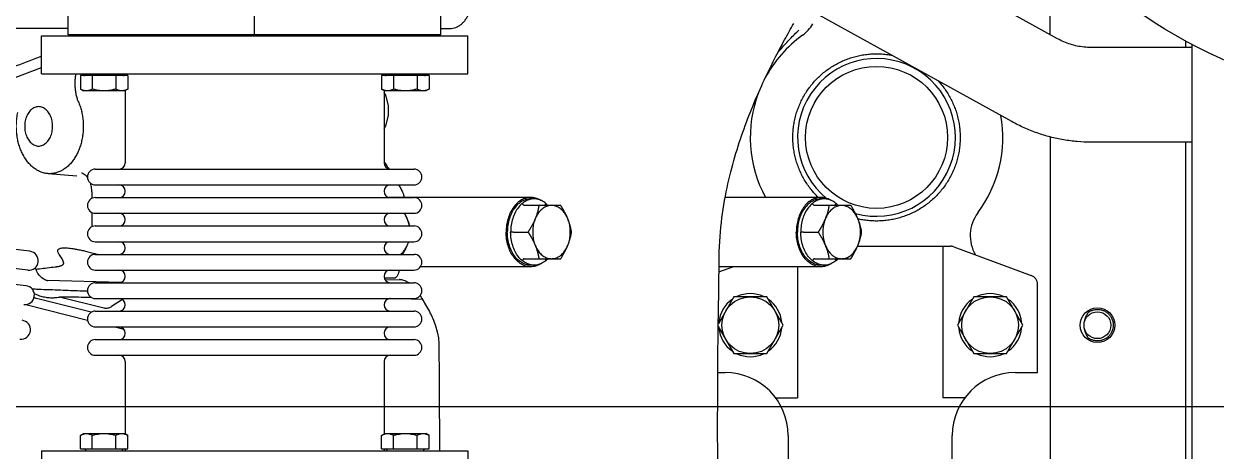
# Model space of a CAD drawing. Header units: millimetres. Extents: x 156850 to 204135, y 56350 to 74150.
# Drawn here: x 158149.8 to 158527.6, y 60518.1 to 60653.5 of the extents above; entities that cross this region are included whole.
import ezdxf

# ---------------------------------------------------------------- set-up
doc = ezdxf.new("R2010")
doc.units = ezdxf.units.MM
doc.header["$LTSCALE"] = 150
doc.layers.add('-----33 Equipment', color=5, linetype='Continuous')

# ---------------------------------------------------------------- blocks, each defined once
blk = doc.blocks.new('X-2F-PLAN$0$A$C73FA2420')
at = {"color": 0, "linetype": 'Continuous'}
for p, q in [((816.21, 1287.76), (832.06, 1426.86)), ((821.18, 1287.19), (837.03, 1426.29)), ((827.14, 1286.51), (842.99, 1425.61)), ((881.35, 1293.42), (885.37, 1282.81)), ((897.73, 1274.36), (897.73, 1291.56)), ((810.24, 1287.86), (805.34, 1268.28)), ((763.93, 1282.81), (751.93, 1282.81)), ((763.93, 1282.81), (763.93, 1147.81)), ((807.8, 1267.12), (811.92, 1283.6)), ((817.27, 1257.75), (817.85, 1281.07)), ((851.75, 1280.78), (851.08, 1271.63)), ((883.43, 1282.81), (895.43, 1282.81)), ((883.43, 1282.81), (883.43, 1147.81)), ((895.43, 1282.81), (895.43, 1147.81)), ((809.12, 1263.14), (812.62, 1277.15)), ((895.73, 1274.36), (910.73, 1274.36)), ((895.73, 1156.34), (895.73, 1274.36)), ((764.53, 1270.54), (768.8, 1270.54)), ((764.53, 1270.54), (764.53, 1255.53)), ((768.8, 1270.54), (769.38, 1269.54)), ((769.38, 1269.54), (769.38, 1256.54)), ((851.08, 1271.62), (851.08, 1271.62)), ((878.56, 1270.54), (877.98, 1269.54)), ((877.98, 1256.54), (877.98, 1269.54)), ((882.83, 1270.54), (878.56, 1270.54)), ((882.83, 1255.53), (882.83, 1270.54)), ((895.65, 1272.81), (895.43, 1272.81)), ((895.65, 1157.81), (895.65, 1272.81)), ((764.53, 1266.79), (768.8, 1266.79)), ((794.18, 1265.81), (794.18, 1164.81)), ((799.18, 1265.81), (799.18, 1164.81)), ((803.18, 1265.81), (803.18, 1164.81)), ((808.18, 1265.81), (808.18, 1164.81)), ((812.18, 1265.81), (812.18, 1164.81)), ((817.18, 1265.81), (817.18, 1164.81)), ((821.18, 1265.81), (821.18, 1164.81)), ((826.18, 1265.81), (826.18, 1164.81)), ((830.18, 1265.81), (830.18, 1164.81)), ((839.45, 1266.91), (834.92, 1266.91)), ((835.18, 1265.81), (835.18, 1164.81)), ((839.18, 1265.81), (839.18, 1164.81)), ((845.95, 1266.91), (843.92, 1266.91)), ((844.18, 1265.81), (844.18, 1164.81)), ((848.18, 1265.81), (848.18, 1164.81)), ((853.18, 1265.81), (853.18, 1164.81)), ((882.83, 1266.79), (878.56, 1266.79)), ((895.73, 1267.04), (895.65, 1267.04)), ((764.53, 1259.28), (768.8, 1259.28)), ((803.18, 1259.66), (802.46, 1256.77)), ((811.84, 1257.21), (809.6, 1260.62)), ((882.83, 1259.28), (878.56, 1259.28)), ((895.73, 1259.04), (895.65, 1259.04)), ((764.53, 1256.31), (763.93, 1256.31)), ((764.53, 1255.53), (768.8, 1255.53)), ((768.8, 1255.53), (769.38, 1256.54)), ((792.18, 1256.31), (769.25, 1256.31)), ((878.12, 1256.31), (855.18, 1256.31)), ((878.56, 1255.53), (877.98, 1256.54)), ((882.83, 1255.53), (878.56, 1255.53)), ((883.43, 1256.31), (882.83, 1256.31)), ((895.73, 1215.34), (910.73, 1215.34)), ((764.53, 1175.08), (768.8, 1175.08)), ((764.53, 1175.08), (764.53, 1160.07)), ((768.8, 1175.08), (769.38, 1174.08)), ((878.56, 1175.08), (877.98, 1174.08)), ((882.83, 1175.08), (878.56, 1175.08)), ((882.83, 1160.07), (882.83, 1175.08)), ((764.53, 1174.31), (763.93, 1174.31)), ((764.53, 1171.33), (768.8, 1171.33)), ((792.18, 1174.31), (769.25, 1174.31)), ((769.38, 1174.08), (769.38, 1161.08)), ((811.9, 1162.15), (812.16, 1172.52)), ((818.22, 1174.05), (818.08, 1168.42)), ((818.62, 1171.28), (818.62, 1173.13)), ((844.23, 1127.84), (844.23, 1172.75)), ((878.12, 1174.31), (855.18, 1174.31)), ((877.98, 1161.08), (877.98, 1174.08)), ((882.83, 1171.33), (878.56, 1171.33)), ((883.43, 1174.31), (882.83, 1174.31)), ((895.73, 1171.58), (895.65, 1171.58)), ((764.53, 1163.83), (768.8, 1163.83)), ((882.83, 1163.83), (878.56, 1163.83)), ((895.73, 1163.58), (895.65, 1163.58)), ((764.53, 1160.07), (768.8, 1160.07)), ((768.8, 1160.07), (769.38, 1161.08)), ((822.23, 1127.84), (822.23, 1162.79)), ((878.56, 1160.07), (877.98, 1161.08)), ((882.83, 1160.07), (878.56, 1160.07)), ((895.65, 1157.81), (895.43, 1157.81)), ((895.73, 1156.34), (910.73, 1156.34)), ((897.73, 1156.34), (897.73, 1153.47)), ((763.93, 1147.81), (751.93, 1147.81)), ((883.43, 1147.81), (895.43, 1147.81)), ((833.23, 1133.31), (833.23, 1128.68)), ((824.8, 1129.87), (824.8, 1118.35)), ((841.67, 1118.35), (841.67, 1129.87)), ((822.73, 1126.78), (822.73, 1127.84)), ((843.73, 1126.78), (843.73, 1127.84)), ((868.25, 975.43), (937.89, 1101.33)), ((788.73, 1068.54), (788.73, 1066.28)), ((803.28, 1068.41), (794.73, 1063.47)), ((812.73, 1063.47), (804.2, 1068.4)), ((820.61, 1068.2), (822.23, 1063.83)), ((822.23, 1035.91), (822.23, 1068.18)), ((844.23, 1035.91), (844.23, 1066.24)), ((794.73, 1063.47), (794.73, 1053.08)), ((812.73, 1053.08), (812.73, 1063.47)), ((780.73, 1050.28), (780.73, 1043.28)), ((794.73, 1053.08), (803.73, 1047.89)), ((803.73, 1047.89), (812.73, 1053.08)), ((768.73, 1046.28), (686.23, 1046.28)), ((822.23, 1043.28), (780.73, 1043.28)), ((833.23, 1041.38), (833.23, 1036.76)), ((822.73, 1034.85), (822.73, 1035.91)), ((824.8, 1037.94), (824.8, 1026.43)), ((841.67, 1026.43), (841.67, 1037.94)), ((843.73, 1034.85), (843.73, 1035.91)), ((828.73, 1024.3), (828.73, 994.82)), ((894.5, 960.91), (926.24, 1018.28)), ((603.73, 994.28), (768.73, 994.28)), ((828.73, 997.28), (780.73, 997.28)), ((780.73, 990.28), (780.73, 997.28)), ((828.55, 993.77), (819.46, 969.24)), ((803.73, 992.67), (794.73, 987.47)), ((812.73, 987.47), (803.73, 992.67)), ((794.73, 987.47), (794.73, 977.08)), ((812.73, 977.08), (812.73, 987.47)), ((794.73, 977.08), (803.73, 971.89)), ((803.73, 971.89), (812.73, 977.08)), ((788.73, 974.28), (788.73, 967.28)), ((788.73, 967.28), (816.65, 967.28)), ((863.39, 963.28), (510.73, 963.28)), ((895.81, 963.28), (927.49, 963.28)), ((799.62, 951.12), (799.03, 951.12)), ((808.43, 951.12), (807.85, 951.12)), ((861.73, 918.28), (861.73, 950.33)), ((891.73, 918.28), (891.73, 950.33)), ((510.73, 920.28), (861.73, 920.28)), ((689.84, 918.28), (892.73, 918.28)), ((891.73, 920.28), (893.79, 920.28))]:
    blk.add_line(p, q, dxfattribs=at)
for points in [[(817.85, 1281.07), (817.92, 1281.28), (818.03, 1281.55), (818.2, 1281.89), (818.42, 1282.27), (818.73, 1282.69), (819.11, 1283.13), (819.58, 1283.56), (820.13, 1283.97), (820.77, 1284.32), (821.35, 1284.56)], [(821.35, 1284.56), (821.6, 1284.66), (821.95, 1284.83)], [(817.79, 1280.84), (817.79, 1280.83), (817.79, 1280.84), (817.81, 1280.92), (817.85, 1281.07)], [(852.01, 1270.18), (851.97, 1270.07), (851.89, 1269.88), (851.76, 1269.63), (851.58, 1269.33), (851.33, 1269), (851.03, 1268.67), (850.67, 1268.34), (850.62, 1268.29)], [(852.02, 1270.22), (852.02, 1270.22), (852.01, 1270.18)], [(865.96, 1174.31), (866.91, 1173.77), (870.14, 1172.9), (873.39, 1172.91), (876.61, 1173.79), (877.52, 1174.31)], [(818.29, 1169.43), (818.29, 1169.43), (818.29, 1169.42), (818.28, 1169.37), (818.27, 1169.28), (818.25, 1169.15), (818.22, 1168.97), (818.16, 1168.74), (818.09, 1168.46), (817.99, 1168.13), (817.86, 1167.77), (817.69, 1167.36), (817.48, 1166.94), (817.23, 1166.5), (817.18, 1166.42)], [(813.1, 1162.88), (813.08, 1162.87), (812.63, 1162.59), (812.17, 1162.31), (811.7, 1162.03), (811.21, 1161.74), (810.71, 1161.45), (810.2, 1161.16), (809.68, 1160.87), (809.14, 1160.57), (808.59, 1160.27), (808.02, 1159.96), (807.44, 1159.66), (806.97, 1159.41)], [(796.98, 1156.91), (787.2, 1156.84), (778.37, 1156.8), (769.85, 1156.78), (763.93, 1156.78)], [(806.97, 1159.41), (805.36, 1158.65), (803.53, 1157.97), (801.64, 1157.45), (799.71, 1157.1), (797.77, 1156.93), (796.98, 1156.91)], [(718.73, 1068.14), (725, 1068.16), (731.36, 1068.23), (737.94, 1068.33), (745.04, 1068.44), (752.95, 1068.54), (761.77, 1068.6), (771.29, 1068.62), (781.39, 1068.59), (791.99, 1068.52), (802.99, 1068.41), (814.29, 1068.28), (825.64, 1068.14)], [(825.64, 1068.14), (827.12, 1068.11), (828.69, 1068.05), (830.25, 1067.97), (831.78, 1067.87), (833.29, 1067.75), (834.78, 1067.61), (836.25, 1067.45), (837.7, 1067.27), (839.13, 1067.08), (840.54, 1066.87), (841.92, 1066.65), (843.29, 1066.42), (844.63, 1066.17), (845.95, 1065.91), (847.26, 1065.64), (848.54, 1065.36), (849.81, 1065.07), (851.05, 1064.77), (852.29, 1064.47), (853.5, 1064.15), (854.7, 1063.83), (855.88, 1063.5), (857.05, 1063.16), (858.21, 1062.82), (859.35, 1062.47), (860.47, 1062.12), (861.59, 1061.76), (862.69, 1061.39), (863.78, 1061.02), (864.86, 1060.65), (865.92, 1060.27), (866.98, 1059.88), (868.02, 1059.5), (869.05, 1059.11), (870.07, 1058.71), (871.07, 1058.32), (872.07, 1057.92), (873.05, 1057.52), (874.03, 1057.12), (874.99, 1056.71), (875.94, 1056.31), (876.88, 1055.9), (877.81, 1055.49), (878.73, 1055.08), (879.64, 1054.67), (880.53, 1054.26), (881.42, 1053.85), (882.3, 1053.44), (883.16, 1053.03), (884.02, 1052.61), (884.87, 1052.2), (885.7, 1051.79), (886.53, 1051.38), (887.34, 1050.98), (888.14, 1050.57), (888.93, 1050.17), (889.71, 1049.77), (890.48, 1049.37), (891.23, 1048.97), (891.97, 1048.58), (892.69, 1048.2), (893.41, 1047.81), (894.11, 1047.44), (894.8, 1047.06), (895.47, 1046.69), (896.14, 1046.32), (896.79, 1045.96), (897.44, 1045.6), (898.07, 1045.24), (898.7, 1044.88), (899.32, 1044.53)]]:
    blk.add_lwpolyline(points, dxfattribs=at)
for centre, radius in [((803.73, 1058.28), 9), ((863.23, 1018.28), 22.5), ((1038.73, 841.29), 165.1), ((803.73, 982.28), 9), ((803.73, 948.28), 5.5), ((803.73, 948.28), 4.26)]:
    blk.add_circle(centre, radius, dxfattribs=at)
for centre, radius, start, end in [((802.3, 1289.34), 3, 173.5, 353.5), ((813.23, 1288.1), 3, 173.5, 353.5), ((824.16, 1286.85), 3, 173.5, 353.5), ((763.93, 1269.39), 0.6, 270, 0), ((883.43, 1269.39), 0.6, 180, 270), ((796.68, 1265.81), 2.5, 0, 180), ((805.68, 1265.81), 2.5, 0, 180), ((814.68, 1265.81), 2.5, 0, 180), ((823.68, 1265.81), 2.5, 0, 180), ((832.68, 1265.81), 2.5, 0, 180), ((841.68, 1265.81), 2.5, 0, 180), ((850.68, 1265.81), 2.5, 0, 180), ((898.55, 1268.31), 2.9, 180, 192.9162), ((792.18, 1258.31), 2, 270, 0), ((801.18, 1258.31), 2, 180, 0), ((810.18, 1258.31), 2, 180, 0), ((819.18, 1258.31), 2, 180, 0), ((828.18, 1258.31), 2, 180, 0), ((837.18, 1258.31), 2, 180, 0), ((846.18, 1258.31), 2, 180, 0), ((855.18, 1258.31), 2, 180, 270), ((763.93, 1256.69), 0.6, 0, 90), ((883.43, 1256.69), 0.6, 90, 180), ((763.93, 1173.93), 0.6, 270, 0), ((792.18, 1172.31), 2, 0, 90), ((801.18, 1172.31), 2, 0, 180), ((810.18, 1172.31), 2, 0, 180), ((819.18, 1172.31), 2, 0, 180), ((828.18, 1172.31), 2, 0, 180), ((837.18, 1172.31), 2, 0, 180), ((846.18, 1172.31), 2, 0, 180), ((855.18, 1172.31), 2, 90, 180), ((883.43, 1173.93), 0.6, 180, 270), ((796.68, 1164.81), 2.5, 180, 0), ((805.68, 1164.81), 2.5, 180, 0), ((814.68, 1164.81), 2.5, 180, 0), ((823.68, 1164.81), 2.5, 180, 0), ((832.68, 1164.81), 2.5, 180, 0), ((841.68, 1164.81), 2.5, 180, 0), ((850.68, 1164.81), 2.5, 180, 0), ((763.93, 1161.23), 0.6, 0, 90), ((883.43, 1161.23), 0.6, 90, 180), ((898.55, 1162.31), 2.9, 167.0838, 180), ((768.73, 1066.28), 20, 270, 0), ((803.73, 1058.28), 10, 95.1643, 144.9111), ((803.73, 1058.28), 10, 35.0889, 84.8357), ((803.73, 1058.28), 10, 155.0889, 204.9111), ((803.73, 1058.28), 10, 335.0889, 24.9111), ((863.23, 1018.28), 40, 69.1717, 118.3685), ((803.73, 1058.28), 10, 215.0889, 264.8357), ((803.73, 1058.28), 10, 275.1643, 324.9111), ((863.23, 1018.28), 40, 35.9117, 61.8733), ((863.23, 1018.28), 25, 164.454, 140.7462), ((905.35, 1048.78), 12, 215.9117, 239.3426), ((768.73, 974.28), 20, 0, 90), ((825.73, 994.82), 3, 339.6769, 0), ((803.73, 982.28), 10, 95.1643, 144.9111), ((803.73, 982.28), 10, 35.0889, 84.8357), ((803.73, 982.28), 10, 155.0889, 204.9111), ((803.73, 982.28), 10, 335.0889, 24.9111), ((832.13, 976.6), 12, 53.264, 120.7086), ((863.23, 1018.28), 40, 233.264, 279.9779), ((803.73, 982.28), 10, 215.0889, 264.8357), ((803.73, 982.28), 10, 275.1643, 324.9111), ((816.65, 970.28), 3, 270, 339.6769)]:
    blk.add_arc(centre, radius, start, end, dxfattribs=at)
for points, start_tangent, end_tangent in [([(888.94, 1282.81), (888.31, 1284.46), (885.07, 1293)], (-0.354904, 0.934903), (-0.35491, 0.934901)), ([(851.75, 1280.78), (851.79, 1281.17), (852.03, 1282.33), (852.46, 1283.47), (853.05, 1284.57), (853.82, 1285.61), (854.74, 1286.59), (855.81, 1287.49), (857.02, 1288.3), (858.34, 1289.01), (859.77, 1289.61), (861.29, 1290.1), (862.87, 1290.47), (864.5, 1290.71), (866.15, 1290.82), (867.82, 1290.8), (869.47, 1290.65), (871.08, 1290.37)], (0.073977, 0.99726), (0.977809, -0.209498)), ([(811.92, 1283.6), (812.19, 1284.49), (812.49, 1285.2)], (0.242443, 0.970166), (0.422724, 0.906258)), ([(813.69, 1285.15), (813.64, 1285.01), (813.06, 1283.48), (812.67, 1281.91), (812.47, 1280.33), (812.43, 1279.38)], (-0.408891, -0.912583), (-0.000008, -1)), ([(815.24, 1285.88), (815.16, 1283.93), (815.02, 1280.21), (814.89, 1276.78), (814.77, 1273.62), (814.66, 1270.69), (814.56, 1268.29)], (-0.036854, -0.999321), (-0.040096, -0.999196)), ([(821.47, 1284.61), (821.47, 1284.58)], (0.13967, -0.990198), (0.139524, -0.990219)), ([(821.47, 1284.58), (821.62, 1283.5)], (0.139524, -0.990219), (0.134418, -0.990925)), ([(866.73, 1288.17), (865.84, 1288.13), (864.97, 1288), (864.14, 1287.77), (863.35, 1287.47), (862.64, 1287.09), (862.01, 1286.65), (861.48, 1286.14), (861.05, 1285.59), (860.74, 1285), (860.55, 1284.38), (860.48, 1283.75)], (-1, 0), (0, -1)), ([(872.98, 1283.75), (872.92, 1284.38), (872.73, 1285), (872.42, 1285.59), (871.99, 1286.14), (871.46, 1286.65), (870.83, 1287.09), (870.11, 1287.47), (869.33, 1287.77), (868.49, 1288), (867.62, 1288.13), (866.73, 1288.17)], (0, 1), (-1, 0)), ([(821.62, 1283.5), (821.92, 1281.08), (822.2, 1278.56)], (0.134418, -0.990925), (0.103465, -0.994633)), ([(855.15, 1273.48), (854.16, 1274.44), (853.33, 1275.46), (852.67, 1276.54), (852.18, 1277.66), (851.87, 1278.82), (851.74, 1279.99), (851.75, 1280.78)], (-0.757612, 0.652705), (0.073977, 0.99726)), ([(860.48, 1283.75), (860.55, 1283.13), (860.74, 1282.51), (861.05, 1281.92), (861.48, 1281.37), (862.01, 1280.86), (862.64, 1280.41), (863.35, 1280.04), (864.14, 1279.73), (864.97, 1279.51), (865.84, 1279.38), (866.73, 1279.34)], (0, -1), (1, 0)), ([(866.73, 1279.34), (867.62, 1279.38), (868.49, 1279.51), (869.33, 1279.73), (870.11, 1280.04), (870.83, 1280.41), (871.46, 1280.86), (871.99, 1281.37), (872.42, 1281.92), (872.73, 1282.51), (872.92, 1283.13), (872.98, 1283.75)], (1, 0), (0, 1)), ([(812.43, 1279.38), (812.45, 1278.74), (812.62, 1277.15)], (-0.000008, -1), (0.163878, -0.986481)), ([(812.52, 1267.03), (812.52, 1267.28), (812.55, 1270.29), (812.58, 1273.57), (812.62, 1277.15)], (0.008434, 0.999964), (0.010664, 0.999943)), ([(822.2, 1278.56), (822.24, 1278.24), (822.28, 1277.95), (822.32, 1277.67), (822.37, 1277.41), (822.43, 1277.16), (822.49, 1276.93), (822.56, 1276.72), (822.64, 1276.53), (822.72, 1276.37), (822.8, 1276.23), (822.89, 1276.11), (822.99, 1276), (823.1, 1275.92), (823.21, 1275.86), (823.33, 1275.82), (823.44, 1275.81), (823.55, 1275.82), (823.67, 1275.84)], (0.103465, -0.994633), (0.964269, 0.264925)), ([(823.67, 1275.84), (824.38, 1276.11), (825.05, 1276.5), (825.68, 1276.93), (826.28, 1277.34), (826.8, 1277.61)], (0.964269, 0.264924), (0.926994, 0.375077)), ([(826.8, 1277.61), (827.24, 1277.71), (827.58, 1277.63), (827.84, 1277.41), (828.03, 1277.05), (828.15, 1276.58), (828.22, 1276), (828.23, 1275.5)], (0.926995, 0.375074), (-0.000409, -1)), ([(828.23, 1275.5), (828.23, 1275.33), (828.2, 1274.6), (828.12, 1273.78), (827.99, 1272.87)], (-0.000409, -1), (-0.152708, -0.988271)), ([(874.27, 1271.05), (872.82, 1270.52), (871.3, 1270.12), (869.73, 1269.83), (868.12, 1269.66), (866.5, 1269.61), (864.88, 1269.69), (863.29, 1269.9), (861.73, 1270.22), (860.23, 1270.66), (858.81, 1271.21), (857.48, 1271.87), (856.26, 1272.63), (855.15, 1273.48)], (-0.925081, -0.37977), (-0.75884, 0.651277)), ([(768.8, 1270.54), (769.05, 1270.06), (769.24, 1269.59)], (0.5, -0.866025), (0.300903, -0.953655)), ([(769.24, 1269.59), (769.26, 1269.51)], (0.300903, -0.953655), (0.277916, -0.960605)), ([(769.26, 1269.51), (769.35, 1269.13), (769.38, 1268.67)], (0.277916, -0.960605), (0, -1)), ([(827.99, 1272.87), (827.81, 1271.8), (827.57, 1270.6), (827.27, 1269.25), (826.9, 1267.75), (826.47, 1266.11), (826.38, 1265.75)], (-0.152708, -0.988271), (-0.260573, -0.965454)), ([(852, 1270.15), (852, 1270.21)], (0.110353, 0.993892), (0.074014, 0.997257)), ([(874.27, 1271.05), (875.49, 1271.49), (876.78, 1271.82), (878.12, 1272.05), (879.48, 1272.17), (880.86, 1272.18), (882.23, 1272.08), (883.43, 1271.9)], (0.925081, 0.37977), (0.98206, -0.188569)), ([(877.98, 1268.67), (878.02, 1269.13), (878.13, 1269.59), (878.31, 1270.06), (878.56, 1270.54)], (0, 1), (0.5, 0.866025)), ([(769.38, 1268.67), (769.35, 1268.21), (769.24, 1267.74), (769.05, 1267.27), (768.8, 1266.79)], (0, -1), (-0.5, -0.866025)), ([(768.8, 1266.79), (769.05, 1265.83), (769.24, 1264.88), (769.35, 1263.96), (769.38, 1263.04)], (0.27735, -0.960769), (0, -1)), ([(826.38, 1265.75), (826.19, 1265.05)], (-0.260573, -0.965454), (-0.265068, -0.96423)), ([(845.95, 1266.91), (846.76, 1266.95), (847.56, 1267.05), (848.32, 1267.21), (848.71, 1267.32)], (1, 0), (0.954607, 0.297869)), ([(878.56, 1266.79), (878.31, 1267.27), (878.13, 1267.74), (878.02, 1268.21), (877.98, 1268.67)], (-0.5, 0.866025), (0, 1)), ([(877.98, 1263.04), (878.02, 1263.96), (878.13, 1264.88), (878.31, 1265.83), (878.56, 1266.79)], (0, 1), (0.27735, 0.960769)), ([(769.38, 1263.04), (769.35, 1262.11), (769.24, 1261.19), (769.05, 1260.25), (768.8, 1259.28)], (0, -1), (-0.27735, -0.960769)), ([(809.03, 1262.48), (809.04, 1262.63), (809.12, 1263.14)], (0.025549, 0.999674), (0.241955, 0.970288)), ([(809.6, 1260.62), (809.33, 1261.1), (809.14, 1261.6), (809.05, 1262.11), (809.03, 1262.48)], (-0.550527, 0.834817), (0.025549, 0.999674)), ([(878.56, 1259.28), (878.31, 1260.25), (878.13, 1261.19), (878.02, 1262.11), (877.98, 1263.04)], (-0.27735, 0.960769), (0, 1)), ([(768.8, 1259.28), (769.05, 1258.8), (769.24, 1258.33), (769.35, 1257.87), (769.38, 1257.41)], (0.5, -0.866025), (0, -1)), ([(877.98, 1257.41), (878.02, 1257.87), (878.13, 1258.33), (878.31, 1258.8), (878.56, 1259.28)], (0, 1), (0.5, 0.866025)), ([(769.38, 1257.41), (769.35, 1256.95), (769.24, 1256.48), (769.05, 1256.01), (768.8, 1255.53)], (0, -1), (-0.5, -0.866025)), ([(878.11, 1256.57), (878.02, 1256.95), (877.98, 1257.41)], (-0.277916, 0.960605), (0, 1)), ([(878.13, 1256.48), (878.11, 1256.57)], (-0.300903, 0.953655), (-0.277916, 0.960605)), ([(878.56, 1255.53), (878.31, 1256.01), (878.13, 1256.48)], (-0.5, 0.866025), (-0.300903, 0.953655)), ([(768.8, 1175.08), (769.05, 1174.6), (769.24, 1174.13)], (0.5, -0.866025), (0.300903, -0.953655)), ([(877.98, 1173.21), (878.02, 1173.67), (878.13, 1174.13), (878.31, 1174.6), (878.56, 1175.08)], (0, 1), (0.5, 0.866025)), ([(769.38, 1173.21), (769.35, 1172.75), (769.24, 1172.28), (769.05, 1171.81), (768.8, 1171.33)], (0, -1), (-0.5, -0.866025)), ([(768.8, 1171.33), (769.05, 1170.37), (769.24, 1169.42), (769.35, 1168.5), (769.38, 1167.58)], (0.27735, -0.960769), (0, -1)), ([(769.24, 1174.13), (769.26, 1174.05)], (0.300903, -0.953655), (0.277916, -0.960605)), ([(769.26, 1174.05), (769.35, 1173.67), (769.38, 1173.21)], (0.277916, -0.960605), (0, -1)), ([(818.62, 1173.13), (818.62, 1173.25), (818.62, 1173.39), (818.62, 1173.54), (818.62, 1173.69), (818.62, 1173.85), (818.62, 1174), (818.63, 1174.14), (818.63, 1174.22)], (-0.001458, 0.999999), (0.022881, 0.999738)), ([(819.68, 1169.96), (819.42, 1170.09), (819.19, 1170.25), (818.99, 1170.43), (818.83, 1170.63), (818.71, 1170.84), (818.64, 1171.06), (818.62, 1171.28)], (-0.914899, 0.403682), (-0.001458, 0.999999)), ([(853.85, 1173.22), (853.27, 1172.85)], (-0.844087, -0.536206), (-0.844004, -0.536337)), ([(855.23, 1174.12), (854.55, 1173.67), (853.85, 1173.22)], (-0.832015, -0.554753), (-0.844088, -0.536204)), ([(855.29, 1174.16), (855.23, 1174.12)], (-0.831568, -0.555423), (-0.832015, -0.554753)), ([(855.51, 1174.31), (855.29, 1174.16)], (-0.829831, -0.558015), (-0.831568, -0.555423)), ([(878.56, 1171.33), (878.31, 1171.81), (878.13, 1172.28), (878.02, 1172.75), (877.98, 1173.21)], (-0.5, 0.866025), (0, 1)), ([(877.98, 1167.58), (878.02, 1168.5), (878.13, 1169.42), (878.31, 1170.37), (878.56, 1171.33)], (0, 1), (0.27735, 0.960769)), ([(769.38, 1167.58), (769.35, 1166.66), (769.24, 1165.73), (769.05, 1164.79), (768.8, 1163.83)], (0, -1), (-0.27735, -0.960769)), ([(821.18, 1169.57), (820.78, 1169.63), (820.37, 1169.72), (820.01, 1169.83), (819.68, 1169.96)], (-0.993874, 0.110518), (-0.914899, 0.403682)), ([(826.17, 1169.09), (826.31, 1168.92), (827.11, 1168.11), (828.09, 1167.42), (829.23, 1166.85)], (0.600786, -0.79941), (0.92582, -0.377964)), ([(826.18, 1168.4), (826.25, 1168.36), (827.26, 1167.79), (828.25, 1167.28), (829.23, 1166.85)], (0.858176, -0.513356), (0.92582, -0.377964)), ([(837.23, 1166.85), (838.37, 1167.41), (839.19, 1167.98)], (0.92582, 0.377964), (0.7848, 0.619749)), ([(837.23, 1166.85), (838.22, 1167.28), (839.18, 1167.77)], (0.92582, 0.377964), (0.88138, 0.472409)), ([(845.93, 1168.47), (845.46, 1168.27), (844.99, 1168.11), (844.51, 1168), (844.23, 1167.95)], (-0.90279, -0.430081), (-0.990318, -0.13882)), ([(848.18, 1169.69), (847.02, 1169.03), (845.93, 1168.47)], (-0.863247, -0.504781), (-0.90272, -0.430229)), ([(878.56, 1163.83), (878.31, 1164.79), (878.13, 1165.73), (878.02, 1166.66), (877.98, 1167.58)], (-0.27735, 0.960769), (0, 1)), ([(768.8, 1163.83), (769.05, 1163.34), (769.24, 1162.87), (769.35, 1162.41), (769.38, 1161.95)], (0.5, -0.866025), (0, -1)), ([(829.23, 1166.85), (830.18, 1166.49)], (0.92582, -0.377964), (0.945548, -0.325484)), ([(829.23, 1166.85), (830.18, 1166.52)], (0.92582, -0.377964), (0.959892, -0.280369)), ([(835.18, 1166.15), (835.26, 1166.17), (836.25, 1166.48), (837.23, 1166.85)], (0.964321, 0.264735), (0.92582, 0.377964)), ([(835.19, 1166.26), (835.97, 1166.43), (837.23, 1166.85)], (0.984512, 0.175319), (0.92582, 0.377964)), ([(877.98, 1161.95), (878.02, 1162.41), (878.13, 1162.87), (878.31, 1163.34), (878.56, 1163.83)], (0, 1), (0.5, 0.866025)), ([(769.38, 1161.95), (769.35, 1161.49), (769.24, 1161.03), (769.05, 1160.55), (768.8, 1160.07)], (0, -1), (-0.5, -0.866025)), ([(878.11, 1161.11), (878.02, 1161.49), (877.98, 1161.95)], (-0.277916, 0.960605), (0, 1)), ([(878.13, 1161.03), (878.11, 1161.11)], (-0.300903, 0.953655), (-0.277916, 0.960605)), ([(878.56, 1160.07), (878.31, 1160.55), (878.13, 1161.03)], (-0.5, 0.866025), (-0.300903, 0.953655)), ([(897.73, 1153.47), (897.82, 1152.54), (898.07, 1151.62), (898.49, 1150.74), (899.07, 1149.9), (899.8, 1149.13), (900.66, 1148.43), (901.65, 1147.81), (902.73, 1147.29), (903.91, 1146.88), (905.14, 1146.58), (905.96, 1146.45)], (0, -1), (0.991814, -0.127695)), ([(822.23, 1127.84), (822.45, 1129.36), (823.07, 1130.81), (824.09, 1132.16), (825.46, 1133.34), (827.12, 1134.31), (829.02, 1135.02), (831.09, 1135.47), (833.23, 1135.62)], (0, 1), (1, 0)), ([(822.73, 1127.84), (822.79, 1128.61), (823.25, 1130.13), (824.14, 1131.55), (825.43, 1132.81), (827.06, 1133.84), (828.96, 1134.62), (831.05, 1135.1), (833.23, 1135.26)], (0, 1), (1, 0)), ([(822.83, 1127.8), (823.25, 1129.07), (824.14, 1130.49), (825.43, 1131.75), (827.06, 1132.78), (828.96, 1133.56), (831.05, 1134.04), (833.23, 1134.2)], (0.1942, 0.980962), (1, 0)), ([(844.23, 1127.84), (844.02, 1129.36), (843.4, 1130.81), (842.38, 1132.16), (841.01, 1133.34), (839.35, 1134.31), (837.44, 1135.02), (835.38, 1135.47), (833.23, 1135.62)], (0, 1), (-1, 0)), ([(843.73, 1127.84), (843.68, 1128.61), (843.22, 1130.13), (842.33, 1131.55), (841.04, 1132.81), (839.41, 1133.84), (837.5, 1134.62), (835.42, 1135.1), (833.23, 1135.26)], (0, 1), (-1, 0)), ([(843.63, 1127.8), (843.22, 1129.07), (842.33, 1130.49), (841.04, 1131.75), (839.41, 1132.78), (837.5, 1133.56), (835.42, 1134.04), (833.23, 1134.2)], (-0.1942, 0.980962), (-1, 0)), ([(833.23, 1133.31), (833.23, 1133.49), (833.23, 1133.7), (833.23, 1133.9), (833.23, 1134.07)], (0, 1), (0, 1)), ([(824.8, 1129.87), (824.76, 1130.03), (824.64, 1130.19), (824.48, 1130.33), (824.3, 1130.42)], (0, 1), (-0.92582, 0.377964)), ([(841.67, 1129.87), (841.71, 1130.03), (841.83, 1130.19), (841.99, 1130.33), (842.17, 1130.42)], (0, 1), (0.92582, 0.377964)), ([(823.16, 1124.71), (823.07, 1124.86), (822.45, 1126.32), (822.23, 1127.84)], (-0.527024, 0.84985), (0, 1)), ([(822.73, 1126.78), (822.79, 1127.55), (822.83, 1127.8)], (0, 1), (0.1942, 0.980962)), ([(823.15, 1124.71), (822.79, 1126), (822.73, 1126.78)], (-0.378535, 0.925587), (0, 1)), ([(829.02, 1126.43), (827.6, 1125.7), (826.41, 1124.77), (825.53, 1123.69), (824.98, 1122.5), (824.8, 1121.26)], (-0.92582, -0.377964), (0, -1)), ([(829.02, 1126.43), (827.98, 1126.04), (826.93, 1125.71), (825.87, 1125.45), (824.8, 1125.24)], (-0.92582, -0.377964), (-0.985438, -0.170033)), ([(833.23, 1128.68), (832.17, 1128.02), (831.11, 1127.42), (830.06, 1126.88), (829.02, 1126.43)], (-0.84076, -0.541408), (-0.92582, -0.377964)), ([(837.45, 1126.43), (835.84, 1126.93), (834.12, 1127.19), (832.35, 1127.19), (830.63, 1126.93), (829.02, 1126.43)], (-0.92582, 0.377964), (-0.92582, -0.377964)), ([(837.45, 1126.43), (836.41, 1126.88), (835.36, 1127.42), (834.3, 1128.02), (833.23, 1128.68)], (-0.92582, 0.377964), (-0.84076, 0.541408)), ([(841.67, 1121.26), (841.48, 1122.5), (840.94, 1123.69), (840.06, 1124.77), (838.88, 1125.69), (837.45, 1126.43)], (0, 1), (-0.92582, 0.377964)), ([(841.67, 1125.24), (840.6, 1125.45), (839.54, 1125.71), (838.49, 1126.04), (837.45, 1126.43)], (-0.985438, 0.170033), (-0.92582, 0.377964)), ([(843.31, 1124.71), (843.4, 1124.86), (844.02, 1126.32), (844.23, 1127.84)], (0.527024, 0.84985), (0, 1)), ([(843.32, 1124.71), (843.68, 1126), (843.73, 1126.78)], (0.378535, 0.925587), (0, 1)), ([(843.73, 1126.78), (843.68, 1127.55), (843.63, 1127.8)], (0, 1), (-0.1942, 0.980962)), ([(824.18, 1123.01), (824.14, 1123.06), (823.25, 1124.48), (823.15, 1124.71)], (-0.639571, 0.768732), (-0.378535, 0.925587)), ([(824.35, 1122.82), (824.18, 1123.01)], (-0.664574, 0.747223), (-0.639571, 0.768732)), ([(824.48, 1123.18), (824.3, 1123.13)], (-0.989806, -0.142419), (-0.92582, -0.377964)), ([(824.77, 1122.39), (824.35, 1122.82)], (-0.719955, 0.694021), (-0.664574, 0.747223)), ([(824.68, 1123.16), (824.64, 1123.18), (824.48, 1123.18)], (-0.926496, 0.376304), (-0.989806, -0.142419)), ([(824.8, 1122.98), (824.76, 1123.11), (824.68, 1123.16)], (0, 1), (-0.926496, 0.376304)), ([(841.67, 1122.98), (841.71, 1123.11), (841.79, 1123.16)], (0, 1), (0.926936, 0.375219)), ([(841.7, 1122.39), (842.12, 1122.82)], (0.719955, 0.694021), (0.664539, 0.747253)), ([(841.79, 1123.16), (841.83, 1123.18), (841.99, 1123.18)], (0.926936, 0.375219), (0.989806, -0.142419)), ([(841.99, 1123.18), (842.17, 1123.13)], (0.989806, -0.142419), (0.92582, -0.377964)), ([(842.12, 1122.82), (842.28, 1123.01)], (0.664539, 0.747253), (0.639571, 0.768732)), ([(842.28, 1123.01), (842.33, 1123.06), (843.22, 1124.48), (843.32, 1124.71)], (0.639571, 0.768732), (0.378535, 0.925587)), ([(824.8, 1121.26), (824.99, 1120.02), (825.53, 1118.84), (826.41, 1117.76), (827.59, 1116.83), (829.02, 1116.1)], (0, -1), (0.92582, -0.377964)), ([(824.8, 1118.35), (825.87, 1117.69), (826.93, 1117.09), (827.98, 1116.56), (829.02, 1116.1)], (0.84076, -0.541408), (0.92582, -0.377964)), ([(837.45, 1116.1), (838.87, 1116.83), (840.06, 1117.76), (840.94, 1118.84), (841.48, 1120.03), (841.67, 1121.26)], (0.92582, 0.377964), (0, 1)), ([(837.45, 1116.1), (838.49, 1116.56), (839.54, 1117.09), (840.6, 1117.69), (841.67, 1118.35)], (0.92582, 0.377964), (0.84076, 0.541408)), ([(829.02, 1116.1), (830.06, 1115.71), (831.11, 1115.38), (832.17, 1115.12), (833.23, 1114.91)], (0.92582, -0.377964), (0.985438, -0.170033)), ([(829.02, 1116.1), (830.63, 1115.59), (832.35, 1115.33), (834.12, 1115.33), (835.84, 1115.59), (837.45, 1116.1)], (0.92582, -0.377964), (0.92582, 0.377964)), ([(833.23, 1114.91), (834.3, 1115.12), (835.36, 1115.38), (836.41, 1115.71), (837.45, 1116.1)], (0.985438, 0.170033), (0.92582, 0.377964)), ([(890.02, 1049.61), (891.44, 1048.43), (892.99, 1047.06), (894.47, 1045.67), (895.89, 1044.27), (897.25, 1042.86)], (0.778023, -0.628236), (0.6861, -0.727508)), ([(822.23, 1035.91), (822.45, 1037.43), (823.07, 1038.89), (824.09, 1040.24), (825.46, 1041.41), (827.12, 1042.38), (829.02, 1043.1), (831.09, 1043.54), (833.23, 1043.69)], (0, 1), (1, 0)), ([(822.73, 1035.91), (822.79, 1036.69), (823.25, 1038.21), (824.14, 1039.63), (825.43, 1040.88), (827.06, 1041.92), (828.96, 1042.7), (831.05, 1043.18), (833.23, 1043.34)], (0, 1), (1, 0)), ([(844.23, 1035.91), (844.02, 1037.43), (843.4, 1038.89), (842.38, 1040.24), (841.01, 1041.41), (839.35, 1042.38), (837.44, 1043.1), (835.38, 1043.54), (833.23, 1043.69)], (0, 1), (-1, 0)), ([(843.73, 1035.91), (843.68, 1036.69), (843.22, 1038.21), (842.33, 1039.63), (841.04, 1040.88), (839.41, 1041.92), (837.5, 1042.7), (835.42, 1043.18), (833.23, 1043.34)], (0, 1), (-1, 0)), ([(844.23, 1036.75), (845.46, 1037.93), (846.81, 1039.07), (848.24, 1040.13), (849.73, 1041.08), (851.28, 1041.93), (852.89, 1042.67), (854.54, 1043.31), (856.23, 1043.84), (857.96, 1044.25), (859.7, 1044.54), (861.46, 1044.72), (863.23, 1044.78)], (0.697032, 0.71704), (1, 0)), ([(863.23, 1044.78), (865, 1044.72), (866.77, 1044.54), (868.51, 1044.25), (870.24, 1043.84), (871.93, 1043.31), (873.58, 1042.67), (875.19, 1041.93), (876.74, 1041.08), (878.23, 1040.13), (879.66, 1039.07), (881.01, 1037.93), (882.28, 1036.7), (883.47, 1035.39), (884.57, 1034), (885.57, 1032.54), (886.47, 1031.01), (887.27, 1029.43), (887.96, 1027.8), (888.54, 1026.13), (889.01, 1024.42), (889.36, 1022.69), (889.6, 1020.93), (889.72, 1019.16), (889.72, 1017.39), (889.6, 1015.63), (889.36, 1013.87), (889.29, 1013.45)], (1, 0), (-0.182325, -0.983238)), ([(822.83, 1035.88), (823.25, 1037.15), (824.14, 1038.57), (825.43, 1039.82), (827.06, 1040.86), (828.96, 1041.64), (831.05, 1042.12), (833.23, 1042.28)], (0.1942, 0.980962), (1, 0)), ([(843.63, 1035.88), (843.22, 1037.15), (842.33, 1038.57), (841.04, 1039.82), (839.41, 1040.86), (837.5, 1041.64), (835.42, 1042.12), (833.23, 1042.28)], (-0.1942, 0.980962), (-1, 0)), ([(833.23, 1041.38), (833.23, 1041.57), (833.23, 1041.78), (833.23, 1041.98), (833.23, 1042.15)], (0, 1), (0, 1)), ([(823.16, 1032.79), (823.07, 1032.94), (822.45, 1034.4), (822.23, 1035.91)], (-0.527024, 0.84985), (0, 1)), ([(822.73, 1034.85), (822.79, 1035.63), (822.83, 1035.88)], (0, 1), (0.1942, 0.980962)), ([(824.8, 1037.94), (824.76, 1038.11), (824.64, 1038.27), (824.48, 1038.4), (824.3, 1038.5)], (0, 1), (-0.92582, 0.377964)), ([(833.23, 1036.76), (832.17, 1036.1), (831.11, 1035.49), (830.06, 1034.96), (829.02, 1034.5)], (-0.84076, -0.541408), (-0.92582, -0.377964)), ([(837.45, 1034.5), (835.84, 1035.01), (834.12, 1035.27), (832.35, 1035.27), (830.63, 1035.01), (829.02, 1034.5)], (-0.92582, 0.377964), (-0.92582, -0.377964)), ([(837.45, 1034.5), (836.41, 1034.96), (835.36, 1035.49), (834.3, 1036.1), (833.23, 1036.76)], (-0.92582, 0.377964), (-0.84076, 0.541408)), ([(841.67, 1037.94), (841.71, 1038.11), (841.83, 1038.27), (841.99, 1038.4), (842.17, 1038.5)], (0, 1), (0.92582, 0.377964)), ([(843.31, 1032.79), (843.4, 1032.94), (844.02, 1034.4), (844.23, 1035.91)], (0.527024, 0.84985), (0, 1)), ([(843.73, 1034.85), (843.68, 1035.63), (843.63, 1035.88)], (0, 1), (-0.1942, 0.980962)), ([(823.15, 1032.79), (822.79, 1034.08), (822.73, 1034.85)], (-0.378535, 0.925587), (0, 1)), ([(824.18, 1031.09), (824.14, 1031.14), (823.25, 1032.56), (823.15, 1032.79)], (-0.639571, 0.768732), (-0.378535, 0.925587)), ([(829.02, 1034.5), (827.6, 1033.77), (826.41, 1032.84), (825.53, 1031.76), (824.98, 1030.57), (824.8, 1029.34)], (-0.92582, -0.377964), (0, -1)), ([(829.02, 1034.5), (827.98, 1034.11), (826.93, 1033.79), (825.87, 1033.52), (824.8, 1033.31)], (-0.92582, -0.377964), (-0.985438, -0.170033)), ([(841.67, 1029.34), (841.48, 1030.58), (840.94, 1031.76), (840.06, 1032.84), (838.88, 1033.77), (837.45, 1034.5)], (0, 1), (-0.92582, 0.377964)), ([(841.67, 1033.31), (840.6, 1033.52), (839.54, 1033.79), (838.49, 1034.11), (837.45, 1034.5)], (-0.985438, 0.170033), (-0.92582, 0.377964)), ([(842.28, 1031.09), (842.33, 1031.14), (843.22, 1032.56), (843.32, 1032.79)], (0.639571, 0.768732), (0.378535, 0.925587)), ([(843.32, 1032.79), (843.68, 1034.08), (843.73, 1034.85)], (0.378535, 0.925587), (0, 1)), ([(824.35, 1030.9), (824.18, 1031.09)], (-0.664574, 0.747223), (-0.639571, 0.768732)), ([(824.48, 1031.26), (824.3, 1031.21)], (-0.989806, -0.142419), (-0.92582, -0.377964)), ([(824.77, 1030.46), (824.35, 1030.9)], (-0.719955, 0.694021), (-0.664574, 0.747223)), ([(824.68, 1031.24), (824.64, 1031.25), (824.48, 1031.26)], (-0.926496, 0.376304), (-0.989806, -0.142419)), ([(824.8, 1031.06), (824.76, 1031.18), (824.68, 1031.24)], (0, 1), (-0.926496, 0.376304)), ([(824.8, 1029.34), (824.99, 1028.1), (825.53, 1026.91), (826.41, 1025.83), (827.59, 1024.91), (829.02, 1024.17)], (0, -1), (0.92582, -0.377964)), ([(837.45, 1024.17), (838.87, 1024.9), (840.06, 1025.83), (840.94, 1026.91), (841.48, 1028.1), (841.67, 1029.34)], (0.92582, 0.377964), (0, 1)), ([(841.67, 1031.06), (841.71, 1031.18), (841.79, 1031.24)], (0, 1), (0.926936, 0.375219)), ([(841.7, 1030.46), (842.12, 1030.9)], (0.719955, 0.694021), (0.664539, 0.747253)), ([(841.79, 1031.24), (841.83, 1031.25), (841.99, 1031.26)], (0.926936, 0.375219), (0.989806, -0.142419)), ([(841.99, 1031.26), (842.17, 1031.21)], (0.989806, -0.142419), (0.92582, -0.377964)), ([(842.12, 1030.9), (842.28, 1031.09)], (0.664539, 0.747253), (0.639571, 0.768732)), ([(824.8, 1026.43), (825.87, 1025.77), (826.93, 1025.17), (827.98, 1024.63), (829.02, 1024.17)], (0.84076, -0.541408), (0.92582, -0.377964)), ([(829.02, 1024.17), (830.06, 1023.78), (831.11, 1023.46), (832.17, 1023.19), (833.23, 1022.99)], (0.92582, -0.377964), (0.985438, -0.170033)), ([(829.02, 1024.17), (830.63, 1023.67), (832.35, 1023.41), (834.12, 1023.41), (835.84, 1023.67), (837.45, 1024.17)], (0.92582, -0.377964), (0.92582, 0.377964)), ([(833.23, 1022.99), (834.3, 1023.19), (835.36, 1023.46), (836.41, 1023.78), (837.45, 1024.17)], (0.985438, 0.170033), (0.92582, 0.377964)), ([(863.23, 991.78), (861.46, 991.84), (859.7, 992.01), (857.96, 992.31), (856.23, 992.72), (854.54, 993.24), (852.89, 993.88), (851.28, 994.63), (849.73, 995.48), (848.24, 996.43), (846.81, 997.48), (845.46, 998.62), (844.19, 999.85), (843, 1001.17), (841.9, 1002.56), (840.9, 1004.02), (839.99, 1005.54), (839.2, 1007.12), (838.5, 1008.75), (837.92, 1010.43), (837.46, 1012.13), (837.1, 1013.87), (836.87, 1015.63), (836.75, 1017.39), (836.75, 1019.16), (836.87, 1020.93), (837.1, 1022.69), (837.39, 1024.16)], (-1, 0.000003), (0.221887, 0.975072)), ([(837.45, 1024.17), (838.49, 1024.63), (839.54, 1025.17), (840.6, 1025.77), (841.67, 1026.43)], (0.92582, 0.377964), (0.84076, 0.541408)), ([(881.16, 998.76), (881.01, 998.62), (879.66, 997.48), (878.23, 996.43), (876.74, 995.48), (875.19, 994.63), (873.58, 993.88), (871.93, 993.24), (870.24, 992.72), (868.51, 992.31), (866.77, 992.01), (865, 991.84), (863.23, 991.78)], (-0.736363, -0.676587), (-1, 0.000003)), ([(861.73, 950.33), (861.92, 954.67), (862.47, 958.98), (863.38, 963.24), (864.65, 967.41), (866.28, 971.49), (868.25, 975.43)], (0, 1), (0.484022, 0.875056)), ([(891.73, 950.33), (891.85, 952.54), (892.19, 954.73), (892.75, 956.87), (893.53, 958.93), (894.5, 960.91)], (0, 1), (0.484022, 0.875056)), ([(799.62, 951.12), (800.12, 951.45), (800.62, 951.73), (801.13, 951.96), (801.63, 952.15), (802.13, 952.29), (802.63, 952.4)], (0.812301, 0.583239), (0.986327, 0.164799)), ([(804.83, 952.4), (805.34, 952.29), (805.84, 952.15), (806.34, 951.96), (806.85, 951.73), (807.35, 951.45), (807.85, 951.12)], (0.986329, -0.164786), (0.812299, -0.583241)), ([(799.37, 945.84), (799.14, 946.3), (798.97, 946.77), (798.84, 947.26), (798.76, 947.76), (798.73, 948.27), (798.76, 948.77), (798.83, 949.27), (798.96, 949.76), (799.13, 950.24), (799.35, 950.69), (799.62, 951.12)], (-0.486768, 0.873531), (0.568466, 0.822707)), ([(807.85, 951.12), (808.11, 950.69), (808.33, 950.24), (808.51, 949.76), (808.63, 949.27), (808.71, 948.77), (808.73, 948.27), (808.71, 947.76), (808.63, 947.26), (808.5, 946.77), (808.33, 946.3), (808.1, 945.84), (807.83, 945.42), (807.52, 945.02), (807.17, 944.65), (806.79, 944.32), (806.38, 944.03), (805.93, 943.79), (805.47, 943.59), (804.99, 943.44), (804.49, 943.34), (803.99, 943.28), (803.48, 943.28), (802.98, 943.34), (802.48, 943.44), (802, 943.59), (801.54, 943.79), (801.09, 944.03), (800.68, 944.32), (800.29, 944.65), (799.94, 945.02), (799.63, 945.42), (799.37, 945.84)], (0.568463, -0.822709), (-0.486768, 0.873531))]:
    blk.add_spline(points, degree=3, dxfattribs=dict(at, start_tangent=start_tangent, end_tangent=end_tangent))
blk = doc.blocks.new('X-2F-PLAN$0$zw$C47F')
at = {"layer": '-----33 Equipment'}
blk.add_line((3675.86, 1166.3), (3675.86, 2206.3), dxfattribs=at)
blk.add_blockref('X-2F-PLAN$0$A$C73FA2420', (2898.05, 848.02), dxfattribs=at)

msp = doc.modelspace()

# ---------------------------------------------------------------- block references
at = {"layer": '-----33 Equipment', "rotation": 90.00000000000001}
msp.add_blockref('X-2F-PLAN$0$zw$C47F', (160286.3, 56856.22), dxfattribs=at)

doc.saveas('drawing.dxf')
